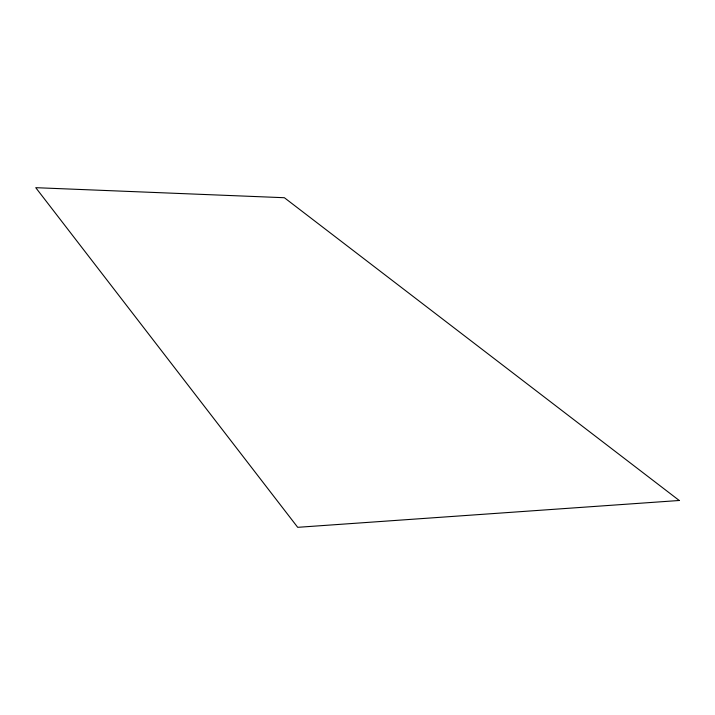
<?xml version="1.0" encoding="UTF-8"?>
<svg xmlns="http://www.w3.org/2000/svg" width="715" height="715" viewBox="0 0 715 715"><rect width="100%" height="100%" fill="white"/><g stroke="black" fill="none" stroke-linecap="round" stroke-linejoin="round"><path stroke-width="1.07" d="M679.25 500.491L297.699 527.321L35.75 187.679L284.373 197.724L679.25 500.491"/></g></svg>
